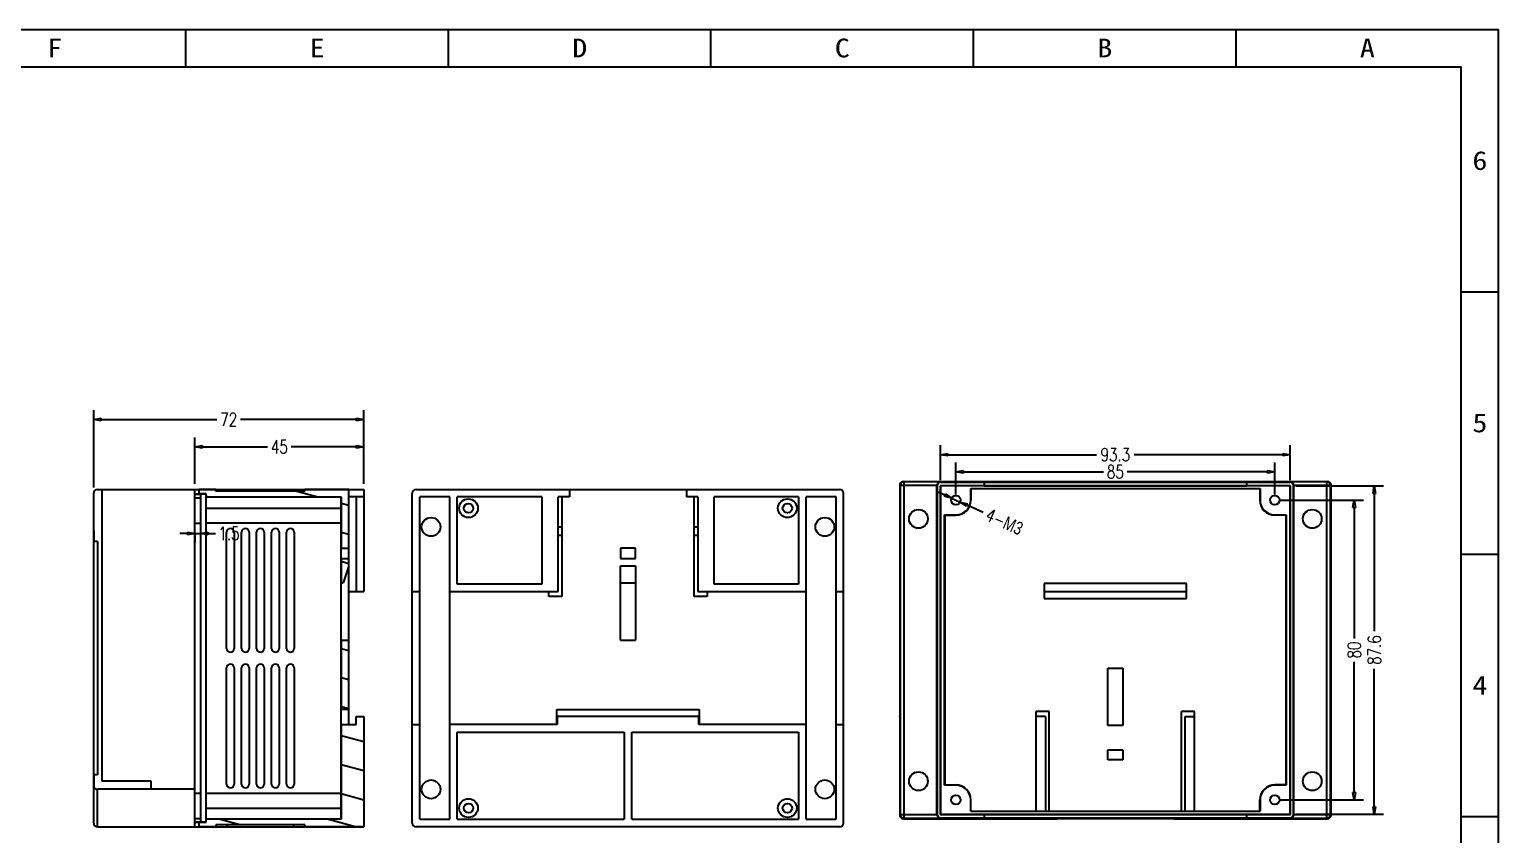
# Model space of a CAD drawing. Header units: millimetres. Extents: x -1671 to -1077, y 4621 to 5041.
# Drawn here: x -1469.1 to -1077.4, y 4826.1 to 5041 of the extents above; entities that cross this region are included whole.
import ezdxf
from ezdxf.enums import TextEntityAlignment as Align

# ---------------------------------------------------------------- set-up
doc = ezdxf.new("R2010")
doc.units = ezdxf.units.MM
doc.header["$LTSCALE"] = 0.5
doc.layers.add('02___PRT_ALL_AXES', color=7, linetype='Continuous')
doc.layers.add('dim', color=3, linetype='Continuous')
doc.styles.add('romans', font='romans.shx', dxfattribs={"width": 0.75, "bigfont": 'fangsong.shx'})
doc.styles.add('TEXTSTYLE_0', font='txt', dxfattribs={"width": 0.8})
doc.dimstyles.new('MSTD', dxfattribs={"dimtxt": 3.5, "dimasz": 2, "dimexe": 2.5, "dimexo": 1.5, "dimgap": 1, "dimtad": 0, "dimdsep": 46, "dimtxsty": 'romans', "dimblk": 'CLOSEDBLANK', "dimcen": 0, "dimclrd": 92, "dimclre": 92, "dimclrt": 3, "dimadec": 1, "dimazin": 2, "dimtfac": 0.5, "dimtmove": 0, "dimatfit": 3, "dimfxl": 0, "dimarcsym": 0})

# ---------------------------------------------------------------- blocks, each defined once
blk = doc.blocks.new('SUN_6HWZ35TKK40GSGJE8VEUYAXIAKM')
at = {"color": 7, "linetype": 'Continuous'}
for p, q in [((-594, 420), (0, 420)), ((-350, 410), (-350, 420)), ((-280, 410), (-280, 420)), ((-210, 410), (-210, 420)), ((-140, 410), (-140, 420)), ((-70, 410), (-70, 420)), ((0, 0), (0, 420)), ((-584, 410), (-10, 410)), ((-10, 10), (-10, 410)), ((-10, 350), (0, 350)), ((-10, 280), (0, 280)), ((-10, 210), (0, 210))]:
    blk.add_line(p, q, dxfattribs=at)
at = {"color": 2, "linetype": 'Continuous', "style": 'TEXTSTYLE_0', "width": 1.2}
for s, p, p2 in [('F', (-386.99, 412.53), (-382.99, 412.53)), ('E', (-316.99, 412.53), (-312.99, 412.53)), ('D', (-246.99, 412.53), (-242.99, 412.53)), ('C', (-176.99, 412.53), (-172.99, 412.53)), ('B', (-106.99, 412.53), (-102.99, 412.53)), ('A', (-36.99, 412.53), (-32.99, 412.53)), ('6', (-6.99, 382.5), (-2.99, 382.5)), ('5', (-6.99, 312.5), (-2.99, 312.5)), ('4', (-6.99, 242.5), (-2.99, 242.5))]:
    blk.add_text(s, height=5, dxfattribs=at).set_placement(p, p2, align=Align.FIT)
blk = doc.blocks.new('_ClosedBlank')
at = {"color": 0, "linetype": 'ByBlock', "lineweight": -2}
for p, q in [((-1, 0.17), (0, 0)), ((-1, 0.17), (-1, -0.17)), ((0, 0), (-1, -0.17))]:
    blk.add_line(p, q, dxfattribs=at)
blk = doc.blocks.new('*D12')
at = {"layer": 'Defpoints', "color": 0}
for p in [(-4258.23, 1797.78), (-4186.23, 1779.12), (-4258.23, 1778.12)]:
    blk.add_point(p, dxfattribs=at)
at = {"layer": 'dim', "color": 92, "lineweight": -2}
for p, q in [((-4258.23, 1779.62), (-4258.23, 1800.28)), ((-4186.23, 1780.62), (-4186.23, 1800.28)), ((-4256.23, 1797.78), (-4225.36, 1797.78)), ((-4188.23, 1797.78), (-4219.11, 1797.78))]:
    blk.add_line(p, q, dxfattribs=at)
at = {"layer": 'dim', "color": 92, "lineweight": -2, "xscale": 2, "yscale": 2, "zscale": 2, "rotation": 180}
blk.add_blockref('_ClosedBlank', (-4258.23, 1797.78), dxfattribs=at)
at = {"layer": 'dim', "color": 92, "lineweight": -2, "xscale": 2, "yscale": 2, "zscale": 2}
blk.add_blockref('_ClosedBlank', (-4186.23, 1797.78), dxfattribs=at)
at = {"layer": 'dim', "color": 3, "insert": (-4222.23, 1797.78), "char_height": 3.5, "attachment_point": 5, "style": 'romans'}
blk.add_mtext('72', dxfattribs=at)
blk = doc.blocks.new('*D13')
at = {"layer": 'Defpoints', "color": 0}
for p in [(-4186.23, 1790.49), (-4231.23, 1779.12), (-4186.23, 1779.12)]:
    blk.add_point(p, dxfattribs=at)
at = {"layer": 'dim', "color": 92, "lineweight": -2}
for p, q in [((-4231.23, 1780.62), (-4231.23, 1792.99)), ((-4229.23, 1790.49), (-4211.86, 1790.49)), ((-4188.23, 1790.49), (-4205.61, 1790.49)), ((-4186.23, 1780.62), (-4186.23, 1792.99))]:
    blk.add_line(p, q, dxfattribs=at)
at = {"layer": 'dim', "color": 92, "lineweight": -2, "xscale": 2, "yscale": 2, "zscale": 2, "rotation": 180}
blk.add_blockref('_ClosedBlank', (-4231.23, 1790.49), dxfattribs=at)
at = {"layer": 'dim', "color": 92, "lineweight": -2, "xscale": 2, "yscale": 2, "zscale": 2}
blk.add_blockref('_ClosedBlank', (-4186.23, 1790.49), dxfattribs=at)
at = {"layer": 'dim', "color": 3, "insert": (-4208.73, 1790.49), "char_height": 3.5, "attachment_point": 5, "style": 'romans'}
blk.add_mtext('45', dxfattribs=at)
blk = doc.blocks.new('*D14')
at = {"layer": 'Defpoints', "color": 0}
for p in [(-4231.23, 1769.12), (-4229.73, 1769.12), (-4229.73, 1767.38)]:
    blk.add_point(p, dxfattribs=at)
at = {"layer": 'dim', "color": 92, "lineweight": -2}
for p, q in [((-4233.23, 1767.38), (-4235.23, 1767.38)), ((-4231.23, 1767.62), (-4231.23, 1764.88)), ((-4231.23, 1767.38), (-4229.73, 1767.38)), ((-4229.73, 1767.62), (-4229.73, 1764.88)), ((-4227.73, 1767.38), (-4225.73, 1767.38))]:
    blk.add_line(p, q, dxfattribs=at)
at = {"layer": 'dim', "color": 92, "lineweight": -2, "xscale": 2, "yscale": 2, "zscale": 2}
blk.add_blockref('_ClosedBlank', (-4231.23, 1767.38), dxfattribs=at)
at = {"layer": 'dim', "color": 92, "lineweight": -2, "xscale": 2, "yscale": 2, "zscale": 2, "rotation": 180}
blk.add_blockref('_ClosedBlank', (-4229.73, 1767.38), dxfattribs=at)
at = {"layer": 'dim', "color": 3, "insert": (-4222.17, 1767.38), "char_height": 3.5, "attachment_point": 5, "style": 'romans'}
blk.add_mtext('1.5', dxfattribs=at)
blk = doc.blocks.new('*D19')
at = {"layer": 'Defpoints', "color": 0}
for p in [(-3939.19, 1788.4), (-4032.49, 1780.08), (-3939.19, 1780.08)]:
    blk.add_point(p, dxfattribs=at)
at = {"layer": 'dim', "color": 92, "lineweight": -2}
for p, q in [((-4032.49, 1781.58), (-4032.49, 1790.9)), ((-3939.19, 1781.58), (-3939.19, 1790.9)), ((-4030.49, 1788.4), (-3990.84, 1788.4)), ((-3941.19, 1788.4), (-3980.84, 1788.4))]:
    blk.add_line(p, q, dxfattribs=at)
at = {"layer": 'dim', "color": 92, "lineweight": -2, "xscale": 2, "yscale": 2, "zscale": 2, "rotation": 180}
blk.add_blockref('_ClosedBlank', (-4032.49, 1788.4), dxfattribs=at)
at = {"layer": 'dim', "color": 92, "lineweight": -2, "xscale": 2, "yscale": 2, "zscale": 2}
blk.add_blockref('_ClosedBlank', (-3939.19, 1788.4), dxfattribs=at)
at = {"layer": 'dim', "color": 3, "insert": (-3985.84, 1788.4), "char_height": 3.5, "attachment_point": 5, "style": 'romans'}
blk.add_mtext('93.3', dxfattribs=at)
blk = doc.blocks.new('*D20')
at = {"layer": 'Defpoints', "color": 0}
for p in [(-3939.19, 1780.08), (-3939.19, 1692.48), (-3916.8, 1692.48)]:
    blk.add_point(p, dxfattribs=at)
at = {"layer": 'dim', "color": 92, "lineweight": -2}
for p, q in [((-3937.69, 1780.08), (-3914.3, 1780.08)), ((-3916.8, 1778.08), (-3916.8, 1741.28)), ((-3916.8, 1694.48), (-3916.8, 1731.28)), ((-3937.69, 1692.48), (-3914.3, 1692.48))]:
    blk.add_line(p, q, dxfattribs=at)
at = {"layer": 'dim', "color": 92, "lineweight": -2, "xscale": 2, "yscale": 2, "zscale": 2}
for p, rotation in [((-3916.8, 1780.08), 90), ((-3916.8, 1692.48), 270)]:
    blk.add_blockref('_ClosedBlank', p, dxfattribs=dict(at, rotation=rotation))
at = {"layer": 'dim', "color": 3, "insert": (-3916.8, 1736.28), "char_height": 3.5, "attachment_point": 5, "rotation": 90, "style": 'romans'}
blk.add_mtext('87.6', dxfattribs=at)
blk = doc.blocks.new('*D21')
at = {"layer": 'Defpoints', "color": 0}
for p in [(-3943.34, 1783.81), (-4028.34, 1776.28), (-3943.34, 1776.28)]:
    blk.add_point(p, dxfattribs=at)
at = {"layer": 'dim', "color": 92, "lineweight": -2}
for p, q in [((-4028.34, 1777.78), (-4028.34, 1786.31)), ((-3943.34, 1777.78), (-3943.34, 1786.31)), ((-4026.34, 1783.81), (-3988.96, 1783.81)), ((-3945.34, 1783.81), (-3982.71, 1783.81))]:
    blk.add_line(p, q, dxfattribs=at)
at = {"layer": 'dim', "color": 92, "lineweight": -2, "xscale": 2, "yscale": 2, "zscale": 2, "rotation": 180}
blk.add_blockref('_ClosedBlank', (-4028.34, 1783.81), dxfattribs=at)
at = {"layer": 'dim', "color": 92, "lineweight": -2, "xscale": 2, "yscale": 2, "zscale": 2}
blk.add_blockref('_ClosedBlank', (-3943.34, 1783.81), dxfattribs=at)
at = {"layer": 'dim', "color": 3, "insert": (-3985.84, 1783.81), "char_height": 3.5, "attachment_point": 5, "style": 'romans'}
blk.add_mtext('85', dxfattribs=at)
blk = doc.blocks.new('*D22')
at = {"layer": 'Defpoints', "color": 0}
for p in [(-3943.34, 1776.28), (-3943.34, 1696.28), (-3922.14, 1696.28)]:
    blk.add_point(p, dxfattribs=at)
at = {"layer": 'dim', "color": 92, "lineweight": -2}
for p, q in [((-3941.84, 1776.28), (-3919.64, 1776.28)), ((-3922.14, 1774.28), (-3922.14, 1739.4)), ((-3922.14, 1698.28), (-3922.14, 1733.15)), ((-3941.84, 1696.28), (-3919.64, 1696.28))]:
    blk.add_line(p, q, dxfattribs=at)
at = {"layer": 'dim', "color": 92, "lineweight": -2, "xscale": 2, "yscale": 2, "zscale": 2}
for p, rotation in [((-3922.14, 1776.28), 90), ((-3922.14, 1696.28), 270)]:
    blk.add_blockref('_ClosedBlank', p, dxfattribs=dict(at, rotation=rotation))
at = {"layer": 'dim', "color": 3, "insert": (-3922.14, 1736.28), "char_height": 3.5, "attachment_point": 5, "rotation": 90, "style": 'romans'}
blk.add_mtext('80', dxfattribs=at)
blk = doc.blocks.new('*D23')
at = {"layer": 'Defpoints', "color": 0}
for p in [(-4029.48, 1776.79), (-4027.2, 1775.76)]:
    blk.add_point(p, dxfattribs=at)
at = {"layer": 'dim', "color": 92, "lineweight": -2}
for p, q in [((-4031.3, 1777.61), (-4033.12, 1778.43)), ((-4029.48, 1776.79), (-4027.2, 1775.76)), ((-4021.05, 1773), (-4025.37, 1774.94))]:
    blk.add_line(p, q, dxfattribs=at)
at = {"layer": 'dim', "color": 92, "lineweight": -2, "xscale": 2, "yscale": 2, "zscale": 2}
for p, rotation in [((-4029.48, 1776.79), 335.7683652961487), ((-4027.2, 1775.76), 155.7683652961487)]:
    blk.add_blockref('_ClosedBlank', p, dxfattribs=dict(at, rotation=rotation))
at = {"layer": 'dim', "color": 3, "insert": (-4015.45, 1770.48), "char_height": 3.5, "attachment_point": 5, "rotation": 335.7684, "style": 'romans'}
blk.add_mtext('4-{\\fArial|b0|i0|c0|p32;M3}', dxfattribs=at)

msp = doc.modelspace()

# ---------------------------------------------------------------- hatches: boundary and pattern name
at = {"linetype": 'Continuous'}
h = msp.add_hatch(dxfattribs=at)
h.set_pattern_fill('DEFAULT__2', color=2, scale=7.483545, angle=165, style=0, pattern_type=0)
h.set_pattern_definition([(165, (-1724.813, 4594.691), (-1.93688, -7.22855), [])])
edge = h.paths.add_edge_path()
edge.add_line((-1379.979, 4857.656), (-1379.979, 4828.206))
edge.add_line((-1379.979, 4828.206), (-1395.679, 4828.206))
edge.add_line((-1395.679, 4828.706), (-1395.679, 4828.206))
edge.add_line((-1395.679, 4828.706), (-1419.379, 4828.706))
edge.add_line((-1419.379, 4828.706), (-1419.379, 4828.206))
edge.add_line((-1419.379, 4828.206), (-1423.979, 4828.206))
edge.add_line((-1423.979, 4829.406), (-1423.979, 4828.206))
edge.add_line((-1421.979, 4829.406), (-1423.979, 4829.406))
edge.add_line((-1421.979, 4829.406), (-1421.979, 4830.206))
edge.add_line((-1385.979, 4830.206), (-1421.979, 4830.206))
edge.add_line((-1385.979, 4855.456), (-1385.979, 4830.206))
edge.add_line((-1385.979, 4855.456), (-1381.979, 4855.456))
edge.add_line((-1381.979, 4855.456), (-1381.979, 4857.656))
edge.add_line((-1381.979, 4857.656), (-1379.979, 4857.656))
edge = h.paths.add_edge_path()
edge.add_line((-1383.979, 4918.206), (-1395.679, 4918.206))
edge.add_line((-1383.979, 4902.506), (-1383.979, 4918.206))
edge.add_line((-1385.979, 4902.506), (-1383.979, 4902.506))
edge.add_line((-1385.979, 4916.206), (-1385.979, 4902.506))
edge.add_line((-1421.979, 4916.206), (-1385.979, 4916.206))
edge.add_line((-1421.979, 4916.206), (-1421.979, 4917.006))
edge.add_line((-1421.979, 4917.006), (-1423.979, 4917.006))
edge.add_line((-1423.979, 4918.206), (-1423.979, 4917.006))
edge.add_line((-1419.379, 4918.206), (-1423.979, 4918.206))
edge.add_line((-1419.379, 4917.706), (-1419.379, 4918.206))
edge.add_line((-1395.679, 4917.706), (-1419.379, 4917.706))
edge.add_line((-1395.679, 4917.706), (-1395.679, 4918.206))
edge = h.paths.add_edge_path()
edge.add_line((-1383.979, 4859.456), (-1383.979, 4878.006))
edge.add_line((-1383.979, 4859.456), (-1385.979, 4859.456))
edge.add_line((-1385.979, 4878.006), (-1385.979, 4859.456))
edge.add_line((-1385.979, 4878.006), (-1383.979, 4878.006))
edge = h.paths.add_edge_path()
edge.add_line((-1383.979, 4897.806), (-1383.979, 4899.806))
edge.add_line((-1383.979, 4897.806), (-1385.479, 4893.306))
edge.add_line((-1385.979, 4893.306), (-1385.479, 4893.306))
edge.add_line((-1385.979, 4899.806), (-1385.979, 4893.306))
edge.add_line((-1385.979, 4899.806), (-1383.979, 4899.806))

# ---------------------------------------------------------------- linework, layer by layer
at = {"color": 7, "linetype": 'Continuous'}
for p, q in [((-1235.941, 4920.222), (-1236.081, 4920.362)), ((-1236.081, 4920.362), (-1123.08, 4920.362)), ((-1235.941, 4920.222), (-1235.941, 4830.502)), ((-1226.168, 4920.222), (-1235.941, 4920.222)), ((-1226.081, 4920.135), (-1226.168, 4920.222)), ((-1226.081, 4920.135), (-1214.581, 4920.135)), ((-1214.581, 4920.153), (-1144.581, 4920.153)), ((-1214.581, 4920.135), (-1214.581, 4919.214)), ((-1144.581, 4920.135), (-1144.581, 4919.214)), ((-1144.581, 4920.135), (-1133.08, 4920.135)), ((-1132.993, 4920.222), (-1133.08, 4920.135)), ((-1123.22, 4920.222), (-1132.993, 4920.222)), ((-1123.08, 4920.362), (-1123.22, 4920.222)), ((-1123.22, 4830.502), (-1123.22, 4920.222)), ((-1451.979, 4829.206), (-1451.979, 4917.206)), ((-1450.979, 4918.206), (-1379.979, 4918.206)), ((-1449.779, 4918.206), (-1449.779, 4840.406)), ((-1424.979, 4838.206), (-1424.979, 4918.206)), ((-1424.979, 4917.006), (-1421.979, 4917.006)), ((-1424.979, 4916.906), (-1423.479, 4916.906)), ((-1423.979, 4918.206), (-1423.979, 4917.006)), ((-1419.379, 4918.206), (-1423.979, 4918.206)), ((-1423.979, 4918.206), (-1423.979, 4917.006)), ((-1421.979, 4917.006), (-1423.979, 4917.006)), ((-1423.479, 4916.906), (-1423.479, 4829.506)), ((-1421.979, 4916.206), (-1421.979, 4917.006)), ((-1421.979, 4829.406), (-1421.979, 4917.006)), ((-1421.979, 4916.206), (-1385.979, 4916.206)), ((-1421.979, 4916.206), (-1385.979, 4916.206)), ((-1419.379, 4917.706), (-1419.379, 4918.206)), ((-1419.379, 4917.706), (-1419.379, 4918.206)), ((-1395.679, 4917.706), (-1419.379, 4917.706)), ((-1395.679, 4917.706), (-1419.379, 4917.706)), ((-1416.379, 4918.206), (-1416.379, 4917.706)), ((-1398.679, 4918.206), (-1398.679, 4917.706)), ((-1383.979, 4918.206), (-1395.679, 4918.206)), ((-1395.679, 4917.706), (-1395.679, 4918.206)), ((-1395.679, 4917.706), (-1395.679, 4918.206)), ((-1385.979, 4916.206), (-1385.979, 4902.506)), ((-1385.979, 4830.206), (-1385.979, 4916.206)), ((-1383.979, 4902.506), (-1383.979, 4918.206)), ((-1383.979, 4855.456), (-1383.979, 4918.206)), ((-1379.979, 4916.206), (-1383.979, 4916.206)), ((-1381.979, 4916.206), (-1381.979, 4890.956)), ((-1379.979, 4918.206), (-1379.979, 4890.956)), ((-1367.036, 4829.206), (-1367.036, 4917.206)), ((-1366.036, 4918.206), (-1253.036, 4918.206)), ((-1365.036, 4830.206), (-1365.036, 4916.206)), ((-1357.036, 4916.206), (-1365.036, 4916.206)), ((-1357.036, 4830.206), (-1357.036, 4916.206)), ((-1355.036, 4892.956), (-1355.036, 4916.206)), ((-1332.536, 4916.206), (-1355.036, 4916.206)), ((-1332.536, 4916.206), (-1332.536, 4892.956)), ((-1328.136, 4890.956), (-1328.136, 4916.206)), ((-1325.136, 4916.206), (-1328.136, 4916.206)), ((-1327.186, 4916.206), (-1327.186, 4889.606)), ((-1325.136, 4918.206), (-1325.136, 4916.206)), ((-1293.936, 4918.206), (-1293.936, 4916.206)), ((-1290.936, 4916.206), (-1293.936, 4916.206)), ((-1291.886, 4889.606), (-1291.886, 4916.206)), ((-1290.936, 4916.206), (-1290.936, 4890.956)), ((-1286.536, 4892.956), (-1286.536, 4916.206)), ((-1264.036, 4916.206), (-1286.536, 4916.206)), ((-1264.036, 4916.206), (-1264.036, 4892.956)), ((-1254.036, 4916.206), (-1262.036, 4916.206)), ((-1262.036, 4830.206), (-1262.036, 4916.206)), ((-1254.036, 4830.206), (-1254.036, 4916.206)), ((-1252.036, 4829.206), (-1252.036, 4917.206)), ((-1237.081, 4919.362), (-1237.081, 4893.182)), ((-1236.941, 4919.222), (-1237.081, 4919.362)), ((-1236.941, 4919.222), (-1236.941, 4831.502)), ((-1227.15, 4919.222), (-1236.941, 4919.222)), ((-1227.15, 4831.519), (-1227.15, 4919.205)), ((-1227.081, 4919.135), (-1227.15, 4919.205)), ((-1227.081, 4919.135), (-1227.081, 4831.589)), ((-1226.283, 4919.214), (-1226.283, 4831.51)), ((-1226.283, 4919.214), (-1226.231, 4919.162)), ((-1214.581, 4919.214), (-1226.283, 4919.214)), ((-1226.231, 4919.162), (-1226.231, 4831.562)), ((-1132.931, 4919.162), (-1226.231, 4919.162)), ((-1218.15, 4915.362), (-1218.15, 4918.432)), ((-1218.081, 4918.362), (-1218.15, 4918.432)), ((-1218.15, 4918.432), (-1141.011, 4918.432)), ((-1218.081, 4918.362), (-1218.081, 4915.362)), ((-1141.081, 4918.362), (-1218.081, 4918.362)), ((-1214.581, 4919.197), (-1144.581, 4919.197)), ((-1132.878, 4919.214), (-1144.581, 4919.214)), ((-1141.081, 4918.362), (-1141.011, 4918.432)), ((-1141.081, 4918.362), (-1141.081, 4915.362)), ((-1141.011, 4918.432), (-1141.011, 4915.362)), ((-1132.878, 4919.214), (-1132.931, 4919.162)), ((-1132.931, 4831.562), (-1132.931, 4919.162)), ((-1132.878, 4831.51), (-1132.878, 4919.214)), ((-1132.011, 4919.205), (-1132.081, 4919.135)), ((-1132.081, 4831.589), (-1132.081, 4919.135)), ((-1122.22, 4919.222), (-1132.011, 4919.222)), ((-1132.011, 4831.519), (-1132.011, 4919.205)), ((-1122.081, 4919.362), (-1122.22, 4919.222)), ((-1122.22, 4831.502), (-1122.22, 4919.222)), ((-1122.081, 4893.182), (-1122.081, 4919.362)), ((-1424.979, 4916.006), (-1423.479, 4916.006)), ((-1421.979, 4913.206), (-1385.979, 4913.206)), ((-1218.081, 4915.362), (-1218.15, 4915.362)), ((-1141.081, 4915.362), (-1141.011, 4915.362)), ((-1424.979, 4909.206), (-1423.479, 4909.206)), ((-1385.979, 4909.206), (-1421.979, 4909.206)), ((-1225.15, 4839.292), (-1225.15, 4911.432)), ((-1225.081, 4911.362), (-1225.15, 4911.432)), ((-1225.15, 4911.432), (-1222.081, 4911.432)), ((-1225.081, 4911.362), (-1225.081, 4839.362)), ((-1225.081, 4911.362), (-1222.081, 4911.362)), ((-1222.081, 4911.362), (-1222.081, 4911.432)), ((-1137.081, 4911.432), (-1134.011, 4911.432)), ((-1137.081, 4911.362), (-1137.081, 4911.432)), ((-1134.081, 4911.362), (-1137.081, 4911.362)), ((-1134.081, 4911.362), (-1134.011, 4911.432)), ((-1134.081, 4839.362), (-1134.081, 4911.362)), ((-1134.011, 4911.432), (-1134.011, 4839.292)), ((-1451.979, 4907.206), (-1451.979, 4904.356)), ((-1449.779, 4906.006), (-1449.779, 4840.406)), ((-1416.529, 4875.806), (-1416.529, 4906.806)), ((-1414.529, 4906.806), (-1414.529, 4875.806)), ((-1412.529, 4875.806), (-1412.529, 4906.806)), ((-1410.529, 4906.806), (-1410.529, 4875.806)), ((-1408.529, 4875.806), (-1408.529, 4906.806)), ((-1406.529, 4906.806), (-1406.529, 4875.806)), ((-1404.529, 4875.806), (-1404.529, 4906.806)), ((-1402.529, 4906.806), (-1402.529, 4875.806)), ((-1400.529, 4875.806), (-1400.529, 4906.806)), ((-1398.529, 4906.806), (-1398.529, 4875.806)), ((-1328.136, 4908.206), (-1327.186, 4908.206)), ((-1328.136, 4906.006), (-1327.186, 4906.006)), ((-1291.886, 4908.206), (-1290.936, 4908.206)), ((-1291.886, 4906.006), (-1290.936, 4906.006)), ((-1450.979, 4904.356), (-1451.979, 4904.356)), ((-1450.979, 4904.356), (-1451.979, 4904.356)), ((-1450.979, 4904.356), (-1450.979, 4842.056)), ((-1450.979, 4904.356), (-1450.979, 4842.056)), ((-1385.979, 4902.506), (-1383.979, 4902.506)), ((-1385.979, 4902.506), (-1383.979, 4902.506)), ((-1311.536, 4902.506), (-1311.536, 4899.806)), ((-1307.536, 4902.506), (-1311.536, 4902.506)), ((-1307.536, 4899.806), (-1307.536, 4902.506)), ((-1385.979, 4899.806), (-1385.979, 4893.306)), ((-1385.979, 4899.806), (-1383.979, 4899.806)), ((-1385.979, 4899.806), (-1383.979, 4899.806)), ((-1383.979, 4897.806), (-1385.479, 4893.306)), ((-1383.979, 4897.806), (-1385.479, 4893.306)), ((-1383.979, 4897.806), (-1383.979, 4899.806)), ((-1311.536, 4899.806), (-1307.536, 4899.806)), ((-1311.536, 4878.006), (-1311.536, 4897.806)), ((-1311.536, 4897.806), (-1307.536, 4897.806)), ((-1307.536, 4897.806), (-1307.536, 4878.006)), ((-1385.979, 4893.306), (-1385.479, 4893.306)), ((-1385.979, 4893.306), (-1385.479, 4893.306)), ((-1332.536, 4892.956), (-1355.036, 4892.956)), ((-1311.536, 4893.306), (-1307.536, 4893.306)), ((-1264.036, 4892.956), (-1286.536, 4892.956)), ((-1237.081, 4893.182), (-1237.011, 4893.112)), ((-1237.011, 4893.112), (-1237.011, 4857.612)), ((-1198.581, 4893.112), (-1198.581, 4889.112)), ((-1160.581, 4893.112), (-1198.581, 4893.112)), ((-1198.481, 4890.912), (-1198.481, 4893.112)), ((-1160.681, 4893.112), (-1160.681, 4890.912)), ((-1160.581, 4889.112), (-1160.581, 4893.112)), ((-1122.081, 4893.182), (-1122.15, 4893.112)), ((-1122.15, 4893.112), (-1122.15, 4857.612)), ((-1383.979, 4890.956), (-1379.979, 4890.956)), ((-1367.036, 4890.956), (-1365.036, 4890.956)), ((-1357.036, 4890.956), (-1328.136, 4890.956)), ((-1330.636, 4889.606), (-1330.636, 4890.956)), ((-1327.186, 4889.606), (-1330.636, 4889.606)), ((-1288.436, 4889.606), (-1291.886, 4889.606)), ((-1290.936, 4890.956), (-1262.036, 4890.956)), ((-1288.436, 4890.956), (-1288.436, 4889.606)), ((-1254.036, 4890.956), (-1252.036, 4890.956)), ((-1198.581, 4889.112), (-1160.581, 4889.112)), ((-1160.681, 4890.912), (-1198.481, 4890.912)), ((-1385.979, 4878.006), (-1385.979, 4859.456)), ((-1385.979, 4878.006), (-1383.979, 4878.006)), ((-1385.979, 4878.006), (-1383.979, 4878.006)), ((-1383.979, 4859.456), (-1383.979, 4878.006)), ((-1311.536, 4878.006), (-1307.536, 4878.006)), ((-1416.529, 4839.606), (-1416.529, 4870.606)), ((-1414.529, 4870.606), (-1414.529, 4839.606)), ((-1412.529, 4839.606), (-1412.529, 4870.606)), ((-1410.529, 4870.606), (-1410.529, 4839.606)), ((-1408.529, 4839.606), (-1408.529, 4870.606)), ((-1406.529, 4870.606), (-1406.529, 4839.606)), ((-1404.529, 4839.606), (-1404.529, 4870.606)), ((-1402.529, 4870.606), (-1402.529, 4839.606)), ((-1400.529, 4839.606), (-1400.529, 4870.606)), ((-1398.529, 4870.606), (-1398.529, 4839.606)), ((-1181.581, 4855.262), (-1181.581, 4870.562)), ((-1181.581, 4870.562), (-1177.581, 4870.562)), ((-1177.581, 4870.562), (-1177.581, 4855.262)), ((-1383.979, 4859.456), (-1385.979, 4859.456)), ((-1383.979, 4859.456), (-1385.979, 4859.456)), ((-1381.979, 4855.456), (-1381.979, 4857.656)), ((-1381.979, 4857.656), (-1379.979, 4857.656)), ((-1381.979, 4857.656), (-1379.979, 4857.656)), ((-1381.979, 4855.456), (-1381.979, 4857.656)), ((-1379.979, 4857.656), (-1379.979, 4828.206)), ((-1379.979, 4857.656), (-1379.979, 4828.206)), ((-1328.536, 4855.456), (-1328.536, 4859.456)), ((-1328.536, 4859.456), (-1290.536, 4859.456)), ((-1328.436, 4857.656), (-1328.436, 4855.456)), ((-1290.636, 4857.656), (-1328.436, 4857.656)), ((-1290.636, 4855.456), (-1290.636, 4857.656)), ((-1290.536, 4859.456), (-1290.536, 4855.456)), ((-1237.081, 4857.542), (-1237.011, 4857.612)), ((-1237.081, 4857.542), (-1237.081, 4831.362)), ((-1200.681, 4832.362), (-1200.681, 4858.962)), ((-1197.231, 4858.962), (-1200.681, 4858.962)), ((-1198.181, 4857.612), (-1200.681, 4857.612)), ((-1198.181, 4857.612), (-1198.181, 4832.362)), ((-1197.231, 4832.362), (-1197.231, 4858.962)), ((-1158.481, 4858.962), (-1161.931, 4858.962)), ((-1161.931, 4832.362), (-1161.931, 4858.962)), ((-1160.981, 4857.612), (-1158.481, 4857.612)), ((-1160.981, 4832.362), (-1160.981, 4857.612)), ((-1158.481, 4832.362), (-1158.481, 4858.962)), ((-1122.081, 4857.542), (-1122.15, 4857.612)), ((-1122.081, 4831.362), (-1122.081, 4857.542)), ((-1385.979, 4855.456), (-1385.979, 4830.206)), ((-1385.979, 4855.456), (-1381.979, 4855.456)), ((-1385.979, 4855.456), (-1381.979, 4855.456)), ((-1367.036, 4855.456), (-1365.036, 4855.456)), ((-1328.436, 4855.456), (-1357.036, 4855.456)), ((-1262.036, 4855.456), (-1290.636, 4855.456)), ((-1254.036, 4855.456), (-1252.036, 4855.456)), ((-1177.581, 4855.262), (-1181.581, 4855.262)), ((-1355.036, 4830.206), (-1355.036, 4853.456)), ((-1355.036, 4853.456), (-1310.536, 4853.456)), ((-1310.536, 4853.456), (-1310.536, 4830.206)), ((-1308.536, 4853.456), (-1264.036, 4853.456)), ((-1308.536, 4830.206), (-1308.536, 4853.456)), ((-1264.036, 4853.456), (-1264.036, 4830.206)), ((-1181.581, 4848.762), (-1177.581, 4848.762)), ((-1181.581, 4846.062), (-1181.581, 4848.762)), ((-1177.581, 4846.062), (-1181.581, 4846.062)), ((-1177.581, 4848.762), (-1177.581, 4846.062)), ((-1451.979, 4842.056), (-1451.979, 4839.206)), ((-1450.979, 4842.056), (-1451.979, 4842.056)), ((-1450.979, 4842.056), (-1451.979, 4842.056)), ((-1436.679, 4838.206), (-1450.979, 4838.206)), ((-1450.979, 4828.206), (-1450.979, 4838.206)), ((-1424.979, 4838.206), (-1450.979, 4838.206)), ((-1436.679, 4840.406), (-1449.779, 4840.406)), ((-1436.679, 4840.406), (-1449.779, 4840.406)), ((-1436.679, 4838.206), (-1436.679, 4840.406)), ((-1436.679, 4838.206), (-1436.679, 4840.406)), ((-1424.979, 4828.206), (-1424.979, 4838.206)), ((-1225.081, 4839.362), (-1225.15, 4839.292)), ((-1222.081, 4839.292), (-1225.15, 4839.292)), ((-1225.081, 4839.362), (-1222.081, 4839.362)), ((-1222.081, 4839.362), (-1222.081, 4839.292)), ((-1134.081, 4839.362), (-1137.081, 4839.362)), ((-1137.081, 4839.362), (-1137.081, 4839.292)), ((-1134.011, 4839.292), (-1137.081, 4839.292)), ((-1134.081, 4839.362), (-1134.011, 4839.292)), ((-1424.979, 4837.206), (-1423.479, 4837.206)), ((-1421.979, 4837.206), (-1385.979, 4837.206)), ((-1218.15, 4832.362), (-1218.15, 4835.362)), ((-1218.081, 4835.362), (-1218.15, 4835.362)), ((-1218.081, 4832.362), (-1218.081, 4835.362)), ((-1141.081, 4835.362), (-1141.011, 4835.362)), ((-1141.081, 4832.362), (-1141.081, 4835.362)), ((-1141.011, 4835.362), (-1141.011, 4832.362)), ((-1424.979, 4830.406), (-1423.479, 4830.406)), ((-1421.979, 4833.206), (-1385.979, 4833.206)), ((-1421.979, 4829.406), (-1421.979, 4830.206)), ((-1385.979, 4830.206), (-1421.979, 4830.206)), ((-1385.979, 4830.206), (-1421.979, 4830.206)), ((-1365.036, 4830.206), (-1357.036, 4830.206)), ((-1355.036, 4830.206), (-1310.536, 4830.206)), ((-1308.536, 4830.206), (-1264.036, 4830.206)), ((-1262.036, 4830.206), (-1254.036, 4830.206)), ((-1237.081, 4831.362), (-1236.941, 4831.502)), ((-1236.941, 4831.502), (-1227.15, 4831.502)), ((-1236.081, 4830.362), (-1235.941, 4830.502)), ((-1236.081, 4830.362), (-1195.181, 4830.362)), ((-1235.941, 4830.502), (-1226.168, 4830.502)), ((-1227.15, 4831.519), (-1227.081, 4831.589)), ((-1226.283, 4831.51), (-1226.231, 4831.562)), ((-1226.283, 4831.51), (-1214.581, 4831.51)), ((-1226.231, 4831.562), (-1132.931, 4831.562)), ((-1226.168, 4830.502), (-1226.081, 4830.589)), ((-1226.081, 4830.589), (-1214.581, 4830.589)), ((-1218.15, 4832.362), (-1141.011, 4832.362)), ((-1214.581, 4831.527), (-1144.581, 4831.527)), ((-1214.581, 4831.51), (-1214.581, 4830.589)), ((-1214.581, 4830.572), (-1144.581, 4830.572)), ((-1195.181, 4830.432), (-1163.981, 4830.432)), ((-1195.181, 4830.432), (-1195.181, 4830.362)), ((-1163.981, 4830.432), (-1163.981, 4830.362)), ((-1163.981, 4830.362), (-1123.08, 4830.362)), ((-1144.581, 4831.51), (-1132.878, 4831.51)), ((-1144.581, 4831.51), (-1144.581, 4830.589)), ((-1144.581, 4830.589), (-1133.08, 4830.589)), ((-1133.08, 4830.589), (-1132.993, 4830.502)), ((-1132.993, 4830.502), (-1123.22, 4830.502)), ((-1132.878, 4831.51), (-1132.931, 4831.562)), ((-1132.081, 4831.589), (-1132.011, 4831.519)), ((-1132.011, 4831.502), (-1122.22, 4831.502)), ((-1123.22, 4830.502), (-1123.08, 4830.362)), ((-1122.22, 4831.502), (-1122.081, 4831.362)), ((-1450.979, 4828.206), (-1379.979, 4828.206)), ((-1424.979, 4829.506), (-1423.479, 4829.506)), ((-1424.979, 4829.406), (-1421.979, 4829.406)), ((-1423.979, 4829.406), (-1423.979, 4828.206)), ((-1421.979, 4829.406), (-1423.979, 4829.406)), ((-1423.979, 4829.406), (-1423.979, 4828.206)), ((-1419.379, 4828.206), (-1423.979, 4828.206)), ((-1395.679, 4828.706), (-1419.379, 4828.706)), ((-1419.379, 4828.706), (-1419.379, 4828.206)), ((-1395.679, 4828.706), (-1419.379, 4828.706)), ((-1419.379, 4828.706), (-1419.379, 4828.206)), ((-1416.379, 4828.706), (-1416.379, 4828.206)), ((-1398.679, 4828.706), (-1398.679, 4828.206)), ((-1395.679, 4828.706), (-1395.679, 4828.206)), ((-1395.679, 4828.706), (-1395.679, 4828.206)), ((-1379.979, 4828.206), (-1395.679, 4828.206)), ((-1253.036, 4828.206), (-1366.036, 4828.206))]:
    msp.add_line(p, q, dxfattribs=at)
for centre, radius, start, end in [((-1235.94, 4919.222), 1, 90.02081, 179.97919), ((-1123.221, 4919.222), 1, 0.02082, 89.97918), ((-1450.979, 4917.206), 1, 90, 180), ((-1366.036, 4917.206), 1, 90, 180), ((-1253.036, 4917.206), 1, 0, 90), ((-1222.081, 4915.362), 4, 270, 0), ((-1222.081, 4915.362), 3.93, 270, 0), ((-1137.081, 4915.362), 4, 180, 270), ((-1137.081, 4915.362), 3.93, 180, 270), ((-1415.529, 4906.806), 1, 0, 180), ((-1411.529, 4906.806), 1, 0, 180), ((-1407.529, 4906.806), 1, 0, 180), ((-1403.529, 4906.806), 1, 0, 180), ((-1399.529, 4906.806), 1, 0, 180), ((-1415.529, 4875.806), 1, 180, 0), ((-1411.529, 4875.806), 1, 180, 0), ((-1407.529, 4875.806), 1, 180, 0), ((-1403.529, 4875.806), 1, 180, 0), ((-1399.529, 4875.806), 1, 180, 0), ((-1415.529, 4870.606), 1, 0, 180), ((-1411.529, 4870.606), 1, 0, 180), ((-1407.529, 4870.606), 1, 0, 180), ((-1403.529, 4870.606), 1, 0, 180), ((-1399.529, 4870.606), 1, 0, 180), ((-1450.979, 4839.206), 1, 180, 270), ((-1415.529, 4839.606), 1, 180, 0), ((-1411.529, 4839.606), 1, 180, 0), ((-1407.529, 4839.606), 1, 180, 0), ((-1403.529, 4839.606), 1, 180, 0), ((-1399.529, 4839.606), 1, 180, 0), ((-1222.081, 4835.362), 4, 0, 90), ((-1222.081, 4835.362), 3.93, 0, 90), ((-1137.081, 4835.362), 4, 90, 180), ((-1137.081, 4835.362), 3.93, 90, 180), ((-1235.94, 4831.502), 1, 180.02081, 269.97919), ((-1123.221, 4831.502), 1, 270.02082, 359.97918), ((-1450.979, 4829.206), 1, 180, 270), ((-1366.036, 4829.206), 1, 180, 270), ((-1253.036, 4829.206), 1, 270, 0)]:
    msp.add_arc(centre, radius, start, end, dxfattribs=at)
for centre, major_axis, start_param, end_param in [((-1236.08, 4919.362), (0.707, -0.707), 2.3563468, 3.9268385), ((-1226.08, 4919.135), (0.707, -0.707), 2.3563468, 3.9268385), ((-1133.081, 4919.135), (0.707, 0.707), -0.7852459, 0.7852459), ((-1123.081, 4919.362), (0.707, 0.707), -0.7852459, 0.7852459), ((-1226.15, 4919.205), (0.707, -0.707), -2.3734955, -2.3563468), ((-1133.011, 4919.205), (0.707, 0.707), -0.7852459, -0.7680972), ((-1236.08, 4831.362), (0.707, 0.707), -3.9268385, -2.3563468), ((-1226.15, 4831.519), (0.707, 0.707), 2.3563468, 2.3734955), ((-1226.08, 4831.589), (-0.707, -0.707), -0.7852459, 0.7852459), ((-1133.081, 4831.589), (-0.707, 0.707), 2.3563468, 3.9268385), ((-1133.011, 4831.519), (0.707, -0.707), 0.7680972, 0.7852459), ((-1123.081, 4831.362), (0.707, -0.707), -0.7852459, 0.7852459)]:
    msp.add_ellipse(centre, major_axis=major_axis, ratio=0.9996955, start_param=start_param, end_param=end_param, dxfattribs=at)
for points, start_tangent, end_tangent in [([(-1226.168, 4920.222), (-1226.381, 4920.195), (-1226.593, 4920.116), (-1226.793, 4919.982), (-1226.966, 4919.791), (-1227.095, 4919.537), (-1227.15, 4919.222)], (-0.9998423, -0.0177569), (-0.017148, -0.999853)), ([(-1132.011, 4919.222), (-1132.066, 4919.537), (-1132.195, 4919.791), (-1132.368, 4919.982), (-1132.568, 4920.116), (-1132.781, 4920.195), (-1132.993, 4920.222)], (-0.017148, 0.999853), (-0.9998423, 0.0177569)), ([(-1451.979, 4839.206), (-1451.978, 4839.184), (-1451.978, 4839.161), (-1451.976, 4839.139), (-1451.975, 4839.116), (-1451.972, 4839.093), (-1451.969, 4839.07), (-1451.966, 4839.047), (-1451.962, 4839.024), (-1451.957, 4839.001), (-1451.952, 4838.977), (-1451.946, 4838.954), (-1451.94, 4838.931), (-1451.933, 4838.907), (-1451.925, 4838.884), (-1451.917, 4838.861), (-1451.908, 4838.838), (-1451.899, 4838.815), (-1451.889, 4838.792), (-1451.878, 4838.769), (-1451.867, 4838.746), (-1451.855, 4838.724), (-1451.842, 4838.702), (-1451.829, 4838.68), (-1451.816, 4838.659), (-1451.801, 4838.637), (-1451.786, 4838.616), (-1451.771, 4838.596), (-1451.755, 4838.575), (-1451.738, 4838.556), (-1451.721, 4838.536), (-1451.704, 4838.517), (-1451.686, 4838.499), (-1451.667, 4838.481), (-1451.648, 4838.463), (-1451.629, 4838.446), (-1451.609, 4838.429), (-1451.589, 4838.413), (-1451.568, 4838.398), (-1451.547, 4838.383), (-1451.526, 4838.369), (-1451.504, 4838.355), (-1451.482, 4838.342), (-1451.46, 4838.329), (-1451.438, 4838.317), (-1451.415, 4838.306), (-1451.393, 4838.295), (-1451.37, 4838.285), (-1451.347, 4838.276), (-1451.324, 4838.267), (-1451.3, 4838.259), (-1451.277, 4838.251), (-1451.254, 4838.244), (-1451.23, 4838.238), (-1451.207, 4838.232), (-1451.184, 4838.227), (-1451.161, 4838.222), (-1451.137, 4838.218), (-1451.114, 4838.215), (-1451.091, 4838.212), (-1451.068, 4838.21), (-1451.046, 4838.208), (-1451.023, 4838.207), (-1451.001, 4838.206), (-1450.979, 4838.206)], (0, -1), (1, 0)), ([(-1227.15, 4831.502), (-1227.095, 4831.187), (-1226.966, 4830.933), (-1226.793, 4830.742), (-1226.593, 4830.608), (-1226.381, 4830.53), (-1226.168, 4830.502)], (0.017148, -0.999853), (0.9998423, -0.0177569)), ([(-1132.993, 4830.502), (-1132.781, 4830.53), (-1132.568, 4830.608), (-1132.368, 4830.742), (-1132.195, 4830.933), (-1132.066, 4831.187), (-1132.011, 4831.502)], (0.9998423, 0.0177569), (0.017148, 0.999853))]:
    msp.add_spline(points, degree=3, dxfattribs=dict(at, start_tangent=start_tangent, end_tangent=end_tangent))
at = {"layer": '02___PRT_ALL_AXES', "color": 7, "linetype": 'Continuous'}
for centre, radius in [((-1222.081, 4915.362), 1.25), ((-1137.081, 4915.362), 1.25), ((-1352.036, 4913.206), 2.5), ((-1352.036, 4913.206), 1.25), ((-1267.036, 4913.206), 2.5), ((-1267.036, 4913.206), 1.25), ((-1232.081, 4910.362), 2.5), ((-1127.081, 4910.362), 2.5), ((-1362.036, 4908.206), 2.5), ((-1257.036, 4908.206), 2.5), ((-1232.081, 4840.362), 2.5), ((-1127.081, 4840.362), 2.5), ((-1362.036, 4838.206), 2.5), ((-1257.036, 4838.206), 2.5), ((-1352.036, 4833.206), 2.5), ((-1352.036, 4833.206), 1.25), ((-1267.036, 4833.206), 2.5), ((-1267.036, 4833.206), 1.25), ((-1222.081, 4835.362), 1.25), ((-1137.081, 4835.362), 1.25)]:
    msp.add_circle(centre, radius, dxfattribs=at)

# ---------------------------------------------------------------- block references
at = {"layer": 'dim'}
msp.add_blockref('SUN_6HWZ35TKK40GSGJE8VEUYAXIAKM', (-1077.397, 4620.956), dxfattribs=at)

# ---------------------------------------------------------------- dimensions: what is measured, and where the dimension line sits
for base, p1, p2, picture, middle in [((-1451.979, 4936.868), (-1379.979, 4918.206), (-1451.979, 4917.206), '*D12', (-1415.979, 4936.868)), ((-1379.979, 4929.572), (-1424.979, 4918.206), (-1379.979, 4918.206), '*D13', (-1402.479, 4929.572)), ((-1132.931, 4927.485), (-1226.231, 4919.162), (-1132.931, 4919.162), '*D19', (-1179.581, 4927.485)), ((-1137.081, 4922.898), (-1222.081, 4915.362), (-1137.081, 4915.362), '*D21', (-1179.581, 4922.898)), ((-1423.479, 4906.47), (-1424.979, 4908.206), (-1423.479, 4908.206), '*D14', (-1415.916, 4906.47))]:
    dim = msp.add_linear_dim(base=base, p1=p1, p2=p2, dimstyle='MSTD', dxfattribs=at)
    dim.commit()
    dim.dimension.update_dxf_attribs({"geometry": picture, "text_midpoint": middle, "insert": (2806.255, 3139.085)})
dim = msp.add_diameter_dim_2p(p1=(-1223.22, 4915.875), p2=(-1220.941, 4914.849), text='4-{\\fArial|b0|i0|c0|p32;M3}', dimstyle='MSTD', dxfattribs=at)
dim.commit()
dim.dimension.update_dxf_attribs({"geometry": '*D23', "text_midpoint": (-1209.19, 4909.56), "dimtype": 131, "insert": (2806.255, 3139.085)})
for base, p1, p2, picture, middle in [((-1110.549, 4831.562), (-1132.931, 4919.162), (-1132.931, 4831.562), '*D20', (-1110.549, 4875.362)), ((-1115.882, 4835.362), (-1137.081, 4915.362), (-1137.081, 4835.362), '*D22', (-1115.882, 4875.362))]:
    dim = msp.add_linear_dim(base=base, p1=p1, p2=p2, angle=90, dimstyle='MSTD', dxfattribs=at)
    dim.commit()
    dim.dimension.update_dxf_attribs({"geometry": picture, "text_midpoint": middle, "insert": (2806.255, 3139.085)})

doc.saveas('drawing.dxf')
